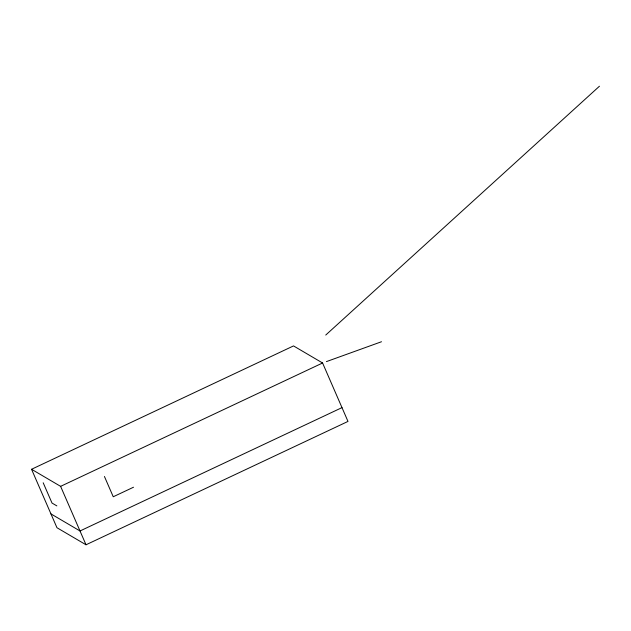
<?xml version="1.0" encoding="UTF-8"?>
<svg xmlns="http://www.w3.org/2000/svg" width="631" height="631" viewBox="0 0 631 631"><rect width="100%" height="100%" fill="white"/><g stroke="black" fill="none" stroke-linecap="round" stroke-linejoin="round"><path stroke-width="0.95" d="M325.738 335.053L599.45 86.218M31.55 469.275L293.525 345.914L322.583 362.991L347.989 421.421L86.013 544.782L56.956 527.713L31.55 469.275L60.608 486.351L86.013 544.782M60.608 486.351L322.583 362.991M133.52 487.219L113.249 496.763L104.438 476.484M341.986 407.618L80.011 530.979L50.953 513.902M326.424 361.61L381.51 341.734M56.853 505.896L52.01 503.049L43.192 482.778"/></g></svg>
